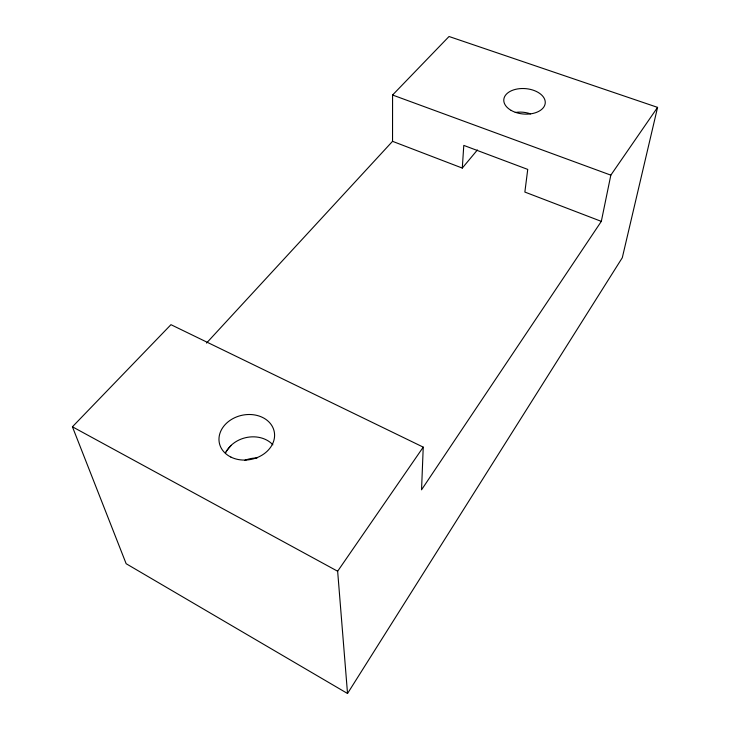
<?xml version="1.0" encoding="UTF-8"?>
<svg xmlns="http://www.w3.org/2000/svg" width="730" height="730" viewBox="0 0 730 730"><rect width="100%" height="100%" fill="white"/><g stroke="black" fill="none" stroke-linecap="round" stroke-linejoin="round"><path stroke-width="1.09" d="M206.544 343.054L392.539 141.328L392.576 95.019L449.041 36.5L657.575 107.374L622.298 257.726L347.526 693.5L126.153 563.715L72.425 426.795L170.957 324.677L423.236 447.134L421.548 489.803L601.319 221.373L610.827 175.145L657.575 107.374M392.539 141.328L462.291 168.073L463.787 145.398L527.735 169.406L524.861 192.063L601.319 221.373M347.526 693.5L337.643 571.234L423.236 447.134M226.054 451.496L231.154 445.373M462.291 168.073L477.393 149.96M392.576 95.019L610.827 175.145M72.425 426.795L337.643 571.234M244.833 460.338A26.535 21.991 -13.5 0 1 257.033 457.993M515.252 112.475A20.358 12.766 5 0 1 530.591 113.871M225.607 452.974A27.265 22.265 -12.7 0 1 247.543 437.306A27.265 22.265 -12.7 0 1 272.874 444.826M230.936 457.108A28.032 22.53 -12 0 0 274.498 437.133A28.032 22.53 -12 0 0 234.914 417.624A28.032 22.53 -12 0 0 230.936 457.108M511.109 110.367A20.787 12.739 4.8 0 0 544.927 104.691A20.787 12.739 4.8 0 0 517.534 88.941A20.787 12.739 4.8 0 0 511.109 110.367"/></g></svg>
